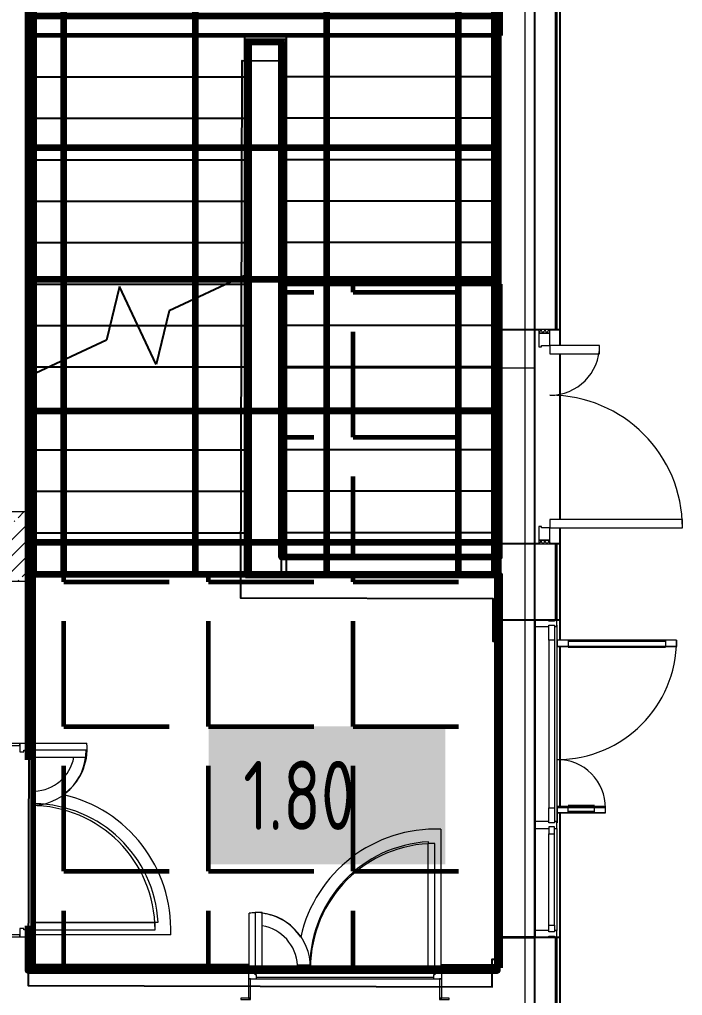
# Model space of a CAD drawing. Header units: millimetres. Extents: x -164500 to 426394, y -23753 to 102118.
# Drawn here: x 121413 to 126213, y 10264 to 17329 of the extents above; entities that cross this region are included whole.
import ezdxf

# ---------------------------------------------------------------- set-up
doc = ezdxf.new("R2010")
doc.units = ezdxf.units.MM
for name, color, linetype, lineweight in [('284 стык. профилей', 1, 'Continuous', 120), ('336 лестницы', 150, 'Continuous', 120), ('374 ПК-4', 211, 'Continuous', 120), ('469 плитка КР10 лестницы', 130, 'Continuous', 60), ('474 плитка КР-1.1 лестницы', 150, 'Continuous', 60), ('A-DETL-GENF', 7, 'Continuous', 9), ('A-DOOR-2', 7, 'Continuous', 5), ('A-DOOR-FRAM-2', 7, 'Continuous', 5), ('A-FLOR', 7, 'Continuous', 9), ('A-GLAZ', 7, 'Continuous', 9), ('A-GLAZ-1', 7, 'Continuous', 5), ('A-GLAZ-CWMG', 7, 'Continuous', 9), ('A-GLAZ-CWMG-1', 7, 'Continuous', 20), ('S-COLS-1', 7, 'Continuous', 5), ('Оси', 7, 'Continuous', 9)]:
    doc.layers.add(name, color=color, linetype=linetype, lineweight=lineweight)
doc.layers.add('A-DOOR-1', color=7, linetype='Continuous', lineweight=5, true_color=0xc0c0c0)
doc.layers.add('A-DOOR-FRAM-1', color=7, linetype='Continuous', lineweight=5, true_color=0xc0c0c0)
doc.styles.add('СПДС', font='ГОСТ тип А.ttf', dxfattribs={"width": 0.9})
pattern_1 = [(0, (205553.1, 26879), (0, 1047.75), [762, -285.75]), (90, (205553.1, 26879), (-1047.75, 6e-14), [762, -285.75])]

# ---------------------------------------------------------------- blocks, each defined once
blk = doc.blocks.new('110_Дверь_СКБ_2Ст - Д-5_п_ Из игровой в коридор-32679362-Объем проектирования 1 этажа')
at = {"layer": 'A-DOOR-1'}
for p, q in [((662.5, 1010), (612.5, 1010)), ((612.5, 1010), (612.5, 110)), ((662.5, 110), (662.5, 1010)), ((-637.5, 510), (-637.5, 110)), ((-587.5, 510), (-637.5, 510)), ((-587.5, 110), (-587.5, 510)), ((-637.5, 110), (-587.5, 110)), ((612.5, 110), (662.5, 110))]:
    blk.add_line(p, q, dxfattribs=at)
for centre, radius, start, end in [((662.5, 110), 900, 90, 180), ((-637.5, 110), 400, 360, 90)]:
    blk.add_arc(centre, radius, start, end, dxfattribs=at)
at = {"layer": 'A-DOOR-FRAM-1'}
for p, q in [((-672.5, 118), (-742.5, 118)), ((-742.5, 118), (-742.5, 110)), ((-742.5, 110), (-672.5, 110)), ((-637.5, 110), (-687.5, 110)), ((-687.5, 110), (-687.5, 30)), ((-672.5, 110), (-672.5, 118)), ((-637.5, 60), (-637.5, 110)), ((662.5, 110), (662.5, 60)), ((712.5, 110), (662.5, 110)), ((767.5, 118), (697.5, 118)), ((697.5, 118), (697.5, 110)), ((697.5, 110), (767.5, 110)), ((712.5, 30), (712.5, 110)), ((767.5, 110), (767.5, 118)), ((-687.5, 30), (-627.5, 30)), ((-672.5, 30), (-687.5, 30)), ((-687.5, 30), (-687.5, -110)), ((-672.5, -110), (-672.5, 30)), ((-627.5, 60), (-637.5, 60)), ((-627.5, 30), (-627.5, 60)), ((662.5, 60), (652.5, 60)), ((652.5, 60), (652.5, 30)), ((652.5, 30), (712.5, 30)), ((712.5, 30), (697.5, 30)), ((697.5, 30), (697.5, -110)), ((712.5, -110), (712.5, 30)), ((-672.5, -110), (-742.5, -110)), ((-742.5, -110), (-742.5, -118)), ((-742.5, -118), (-672.5, -118)), ((-687.5, -110), (-672.5, -110)), ((-672.5, -118), (-672.5, -110)), ((697.5, -110), (712.5, -110)), ((767.5, -110), (697.5, -110)), ((697.5, -110), (697.5, -118)), ((697.5, -118), (767.5, -118)), ((767.5, -118), (767.5, -110))]:
    blk.add_line(p, q, dxfattribs=at)
blk = doc.blocks.new('110_Дверь_СКБ_2Ст - Д-1_л_Лестничная клетка EIS60 2-V69-Объем проектирования 1 этажа')
at = {"layer": 'A-DOOR-1'}
for p, q in [((662.5, 1010), (612.5, 1010)), ((612.5, 1010), (612.5, 110)), ((662.5, 110), (662.5, 1010)), ((-637.5, 510), (-637.5, 110)), ((-587.5, 510), (-637.5, 510)), ((-587.5, 110), (-587.5, 510)), ((-637.5, 110), (-587.5, 110)), ((612.5, 110), (662.5, 110))]:
    blk.add_line(p, q, dxfattribs=at)
for centre, radius, start, end in [((662.5, 110), 900, 90, 180), ((-637.5, 110), 400, 360, 90)]:
    blk.add_arc(centre, radius, start, end, dxfattribs=at)
at = {"layer": 'A-DOOR-FRAM-1'}
for p, q in [((-672.5, 118), (-742.5, 118)), ((-742.5, 118), (-742.5, 110)), ((-742.5, 110), (-672.5, 110)), ((-637.5, 110), (-687.5, 110)), ((-687.5, 110), (-687.5, 30)), ((-672.5, 110), (-672.5, 118)), ((-637.5, 60), (-637.5, 110)), ((662.5, 110), (662.5, 60)), ((712.5, 110), (662.5, 110)), ((767.5, 118), (697.5, 118)), ((697.5, 118), (697.5, 110)), ((697.5, 110), (767.5, 110)), ((712.5, 30), (712.5, 110)), ((767.5, 110), (767.5, 118)), ((-687.5, 30), (-627.5, 30)), ((-672.5, 30), (-687.5, 30)), ((-687.5, 30), (-687.5, -110)), ((-672.5, -110), (-672.5, 30)), ((-627.5, 60), (-637.5, 60)), ((-627.5, 30), (-627.5, 60)), ((662.5, 60), (652.5, 60)), ((652.5, 60), (652.5, 30)), ((652.5, 30), (712.5, 30)), ((712.5, 30), (697.5, 30)), ((697.5, 30), (697.5, -110)), ((712.5, -110), (712.5, 30)), ((-672.5, -110), (-742.5, -110)), ((-742.5, -110), (-742.5, -118)), ((-742.5, -118), (-672.5, -118)), ((-687.5, -110), (-672.5, -110)), ((-672.5, -118), (-672.5, -110)), ((697.5, -110), (712.5, -110)), ((767.5, -110), (697.5, -110)), ((697.5, -110), (697.5, -118)), ((697.5, -118), (767.5, -118)), ((767.5, -118), (767.5, -110))]:
    blk.add_line(p, q, dxfattribs=at)
blk = doc.blocks.new('110_Дверь_СКБ_2Ст_Наружная - ДН-3_1_л__ Двухстворчатая 1200 х2900 из подвала EI30-23667726-Объем проектирования 1 этажа')
at = {"layer": 'A-DOOR-2'}
h = blk.add_hatch(dxfattribs=at)
h.set_pattern_fill('FP_165', color=256, style=0, pattern_type=2)
h.set_pattern_definition([(135, (1526.41, 143.685), (-14.14214, -14.14214), []), (225, (1526.41, 143.685), (14.14214, -14.14214), [])])
h.paths.add_polyline_path([(794.5, -31), (794.5, 29), (769.5, 29), (769.9, -51), (794.5, -51)])
at = {"layer": 'A-DOOR-FRAM-2'}
h = blk.add_hatch(dxfattribs=at)
h.set_pattern_fill('FP_166', color=256, style=0, pattern_type=2)
h.set_pattern_definition([(45, (-596.384, 143.685), (-14.1421, 14.1421), []), (135, (-596.384, 143.685), (-14.1421, -14.1421), [])])
h.paths.add_polyline_path([(-730.5, -31), (-730.5, 29), (-755.5, 29), (-755.5, -51), (-730.5, -51)])
at = {"layer": 'A-DOOR-1'}
for p, q in [((679.5, 989), (619.5, 989)), ((619.5, 989), (619.5, 29)), ((679.5, 29), (679.5, 989)), ((-640.5, 389), (-640.5, 29)), ((-580.5, 389), (-640.5, 389)), ((-580.5, 29), (-580.5, 389)), ((-640.5, 29), (-580.5, 29)), ((619.5, 29), (679.5, 29))]:
    blk.add_line(p, q, dxfattribs=at)
for centre, radius, start, end in [((679.5, 29), 960, 90, 180), ((-640.5, 29), 360, 0, 90)]:
    blk.add_arc(centre, radius, start, end, dxfattribs=at)
at = {"layer": 'A-DOOR-FRAM-1'}
for p, q in [((-730.5, 29), (-755.5, 29)), ((-755.5, 29), (-755.5, -51)), ((-640.5, 29), (-730.5, 29)), ((-730.5, 29), (-730.5, -51)), ((-730.5, -51), (-730.5, 29)), ((-640.5, -31), (-640.5, 29)), ((679.5, 29), (679.5, -31)), ((769.5, 29), (679.5, 29)), ((769.5, -51), (769.5, 29)), ((794.5, 29), (769.5, 29)), ((769.5, 29), (769.5, -51)), ((794.5, -51), (794.5, 29)), ((-755.5, -51), (-730.5, -51)), ((-730.5, -51), (-630.5, -51)), ((-630.5, -31), (-640.5, -31)), ((-630.5, -51), (-630.5, -31)), ((679.5, -31), (669.5, -31)), ((669.5, -31), (669.5, -51)), ((669.5, -51), (769.5, -51)), ((769.5, -51), (794.5, -51))]:
    blk.add_line(p, q, dxfattribs=at)
blk = doc.blocks.new('PNS_Панель прямоугольная - Нр_Стекло - 40мм-24160822-Объем проектирования 1 этажа')
at = {"layer": 'A-GLAZ'}
for p, q in [((-380, 0), (-380, 40)), ((-380, 40), (-330, 40)), ((-330, 40), (-330, 0)), ((380, 40), (330, 40)), ((330, 40), (330, 0)), ((380, 0), (380, 40)), ((-330, 0), (-380, 0)), ((330, 0), (380, 0))]:
    blk.add_line(p, q, dxfattribs=at)
at = {"layer": 'A-GLAZ-1'}
for p, q in [((-330, 40), (330, 40)), ((-330, 0), (330, 0))]:
    blk.add_line(p, q, dxfattribs=at)
blk = doc.blocks.new('Прямоугольный импост - Импост структурный с накладкой - 160мм-23689442-Объем проектирования 1 этажа')
at = {"layer": 'A-GLAZ-CWMG'}
for p, q in [((125081, 11610), (125081, 10870)), ((125238, 11610), (125238, 10870))]:
    blk.add_line(p, q, dxfattribs=at)
blk = doc.blocks.new('Прямоугольный импост - Импост структурный с накладкой - 160мм-18691760-Объем проектирования 1 этажа')
at = {"layer": 'A-GLAZ-CWMG-1'}
for p, q in [((-50, 0), (-50, 17)), ((-50, 17), (0, 17)), ((0, 0), (-10, 0)), ((-10, 0), (-10, -40)), ((0, 17), (0, 0)), ((-50, -140), (-50, -40)), ((-10, -40), (0, -40)), ((0, -40), (0, -140)), ((0, -140), (-50, -140))]:
    blk.add_line(p, q, dxfattribs=at)
blk = doc.blocks.new('Дверь_Витражная_СКБ_2Ст - ВН-6-31912847-Объем проектирования 1 этажа')
at = {"layer": 'A-DETL-GENF'}
for p, q in [((-715, -20), (-715, -17)), ((-715, -17), (-715, -20)), ((-607, -20), (-715, -20)), ((-715, -20), (-607, -20)), ((-598, -20), (-643, -20)), ((-643, -370), (-643, -20)), ((-598, -20), (-643, -20)), ((-643, -20), (-643, -370)), ((-607, -17), (-607, -20)), ((-607, -20), (-607, -17)), ((-598, -370), (-598, -20)), ((-598, -370), (-598, -20)), ((562, -20), (607, -20)), ((562, -884), (562, -20)), ((562, -20), (562, -884)), ((607, -20), (562, -20)), ((607, -17), (607, -20)), ((607, -17), (607, -20)), ((607, -884), (607, -20)), ((607, -884), (607, -20)), ((607, -20), (715, -20)), ((607, -20), (715, -20)), ((715, -20), (715, -17)), ((715, -20), (715, -17)), ((-643, -100), (-598, -100)), ((-633, -290), (-633, -100)), ((-589, -290), (-589, -100)), ((553, -804), (553, -100)), ((607, -100), (562, -100)), ((597, -804), (597, -100)), ((-643, -290), (-598, -290)), ((-643, -370), (-598, -370)), ((-643, -370), (-598, -370)), ((607, -804), (562, -804)), ((607, -884), (562, -884)), ((562, -884), (607, -884))]:
    blk.add_line(p, q, dxfattribs=at)
at = {"layer": 'A-DOOR-1'}
for p, q in [((-715, 40), (-607, 40)), ((-715, 0), (-715, 40)), ((-607, 40), (-607, 0)), ((607, 40), (715, 40)), ((607, 0), (607, 40)), ((715, 40), (715, 0)), ((-607, 0), (-715, 0)), ((-607, -370), (-607, -20)), ((715, 0), (607, 0)), ((607, -884), (607, -20))]:
    blk.add_line(p, q, dxfattribs=at)
for centre, radius, start, end in [((-607, -20), 350, 270, 0), ((607, -20), 864, 180, 270)]:
    blk.add_arc(centre, radius, start, end, dxfattribs=at)
blk = doc.blocks.new('Прямоугольный импост - Импост структурный с накладкой - 160мм-23689444-Объем проектирования 1 этажа')
at = {"layer": 'A-GLAZ-CWMG'}
for p, q in [((125081, 13070), (125081, 11660)), ((125238, 13070), (125238, 11660)), ((125181, 12972), (125181, 11758)), ((125221, 12972), (125221, 11758))]:
    blk.add_line(p, q, dxfattribs=at)
blk = doc.blocks.new('Прямоугольный импост - Импост структурный с накладкой - 160мм-22960522-Объем проектирования 1 этажа')
at = {"layer": 'A-GLAZ-CWMG-1'}
for p, q in [((-25, 0), (-25, 17)), ((-25, 17), (25, 17)), ((25, 17), (25, 0)), ((-25, -140), (-25, -40)), ((25, -40), (25, -140)), ((25, -140), (-25, -140))]:
    blk.add_line(p, q, dxfattribs=at)
blk = doc.blocks.new('Прямоугольный импост - Импост структурный с накладкой - 160мм-18691766-Объем проектирования 1 этажа')
at = {"layer": 'A-GLAZ-CWMG-1'}
for p, q in [((0, 17), (-50, 17)), ((-50, 17), (-50, 0)), ((-10, -40), (-10, 0)), ((-10, 0), (0, 0)), ((0, 0), (0, 17)), ((-50, -40), (-50, -140)), ((0, -40), (-10, -40)), ((0, -140), (0, -40)), ((-50, -140), (0, -140))]:
    blk.add_line(p, q, dxfattribs=at)
blk = doc.blocks.new('BSC_Колонна _Прямоугольная - 500х500-22291386-Объем проектирования 1 этажа')
at = {"layer": 'S-COLS-1'}
h = blk.add_hatch(dxfattribs=at)
h.set_pattern_fill('FP_171', color=256, style=0, pattern_type=2)
h.set_pattern_definition([(45, (-121180, -13650), (-114.04925, 114.04925), []), (45, (-121065.95, -13650), (-114.04925, 114.04925), [201.613, -40.323, 6.706, -33.617])])
h.paths.add_polyline_path([(109, -250), (250, -250), (250, 250), (-250, 250), (-250, -250), (99.8, -250)])
for p, q in [((250, 250), (-250, 250)), ((-250, 250), (-250, -250)), ((250, -250), (250, 250)), ((-250, -250), (250, -250))]:
    blk.add_line(p, q, dxfattribs=at)

msp = doc.modelspace()

# ---------------------------------------------------------------- hatches: boundary and pattern name
at = {"layer": '336 лестницы'}
h = msp.add_hatch(dxfattribs=at)
h.set_pattern_fill('ANSI37', color=256, scale=300, angle=45)
h.set_pattern_definition([(90, (205553.1, 26879), (-952.5, 0), []), (180, (205553.1, 26879), (-6e-14, -952.5), [])])
h.paths.add_polyline_path([(121514.702, 13313.938), (124850.729, 13313.938), (124850.729, 18276.438), (121514.702, 18276.438)])
at = {"layer": '469 плитка КР10 лестницы'}
h = msp.add_hatch(dxfattribs=at)
h.set_pattern_fill('ANGLE', color=256, scale=150)
h.set_pattern_definition(pattern_1)
h.paths.add_polyline_path([(124894.702, 15413.938), (123319.702, 15413.938), (123319.702, 13433.938), (124894.702, 13433.938)])
h = msp.add_hatch(dxfattribs=at)
h.set_pattern_fill('ANGLE', color=256, scale=150)
h.set_pattern_definition(pattern_1)
h.paths.add_polyline_path([(124894.702, 10463.938), (121515.702, 10463.938), (121515.702, 13313.938), (124894.702, 13313.938)])
at = {"layer": '474 плитка КР-1.1 лестницы'}
h = msp.add_hatch(dxfattribs=at)
h.set_pattern_fill('ANGLE', color=256, scale=150)
h.set_pattern_definition(pattern_1)
h.paths.add_polyline_path([(124894.702, 17213.938), (121494.702, 17213.938), (121494.702, 18713.938), (124894.702, 18713.938)])

# ---------------------------------------------------------------- linework, layer by layer
for p, q in [((125294.702, 15083.938), (125294.702, 21413.938)), ((125297.702, 15083.938), (125297.702, 21416.938)), ((125302.702, 15083.938), (125302.702, 21421.938)), ((125324.702, 21443.938), (125324.702, 14968.938)), ((125144.702, 8763.982), (125144.702, 21263.938)), ((121494.702, 18713.938), (121494.702, 17213.938)), ((121514.702, 16094.348), (121514.702, 18693.938)), ((121515.702, 16094.348), (121515.702, 18692.938)), ((124873.702, 18692.938), (124873.702, 15083.938)), ((124874.702, 18693.938), (124874.702, 15413.938)), ((124894.702, 18713.938), (124894.702, 15083.938)), ((124894.702, 17213.938), (124894.702, 18713.938)), ((121494.702, 13763.938), (121494.702, 18463.938)), ((121494.702, 17213.938), (123044.702, 17213.938)), ((121494.702, 15413.938), (121494.702, 17213.938)), ((121494.702, 17213.938), (123044.702, 17213.938)), ((121514.702, 17213.938), (123044.702, 17213.938)), ((121514.702, 17213.938), (123044.702, 17213.938)), ((123044.702, 17213.938), (123344.702, 17213.938)), ((123044.702, 15475.326), (123044.702, 17213.938)), ((123044.702, 17213.938), (123344.702, 17213.938)), ((123044.702, 16913.938), (123044.702, 17213.938)), ((123048.702, 17184.938), (123340.702, 17184.938)), ((123048.702, 17184.938), (123048.702, 13293.938)), ((123049.702, 17184.938), (123049.702, 17183.938)), ((123339.702, 17183.938), (123049.702, 17183.938)), ((123049.702, 13292.938), (123049.702, 17183.938)), ((123340.702, 17183.938), (123339.702, 17183.938)), ((123339.702, 17183.938), (123339.702, 17163.938)), ((123340.702, 17184.938), (123340.702, 13453.938)), ((124894.702, 17213.938), (123344.702, 17213.938)), ((123344.702, 17213.938), (123344.702, 13313.938)), ((124894.702, 17213.938), (123344.702, 17213.938)), ((124874.702, 17213.938), (123344.702, 17213.938)), ((123344.702, 17213.938), (123344.702, 16913.938)), ((124874.702, 17213.938), (123344.702, 17213.938)), ((124894.702, 17213.938), (124894.702, 13313.938)), ((123069.702, 17163.938), (123069.702, 13313.938)), ((123319.702, 17163.938), (123069.702, 17163.938)), ((123319.702, 13433.938), (123319.702, 17163.938)), ((123339.702, 17163.938), (123339.702, 13453.938)), ((121494.702, 16913.938), (123044.702, 16913.938)), ((121494.702, 16913.938), (123044.702, 16913.938)), ((121514.702, 16913.938), (123044.702, 16913.938)), ((121514.702, 16913.938), (123044.702, 16913.938)), ((123044.702, 16613.938), (123044.702, 16913.938)), ((124894.702, 16913.938), (123344.702, 16913.938)), ((124894.702, 16913.938), (123344.702, 16913.938)), ((123344.702, 16913.938), (123344.702, 16613.938)), ((124874.702, 16913.938), (123344.702, 16913.938)), ((124874.702, 16913.938), (123344.702, 16913.938)), ((121494.702, 16613.938), (123044.702, 16613.938)), ((121494.702, 16613.938), (123044.702, 16613.938)), ((121514.702, 16613.938), (123044.702, 16613.938)), ((121514.702, 16613.938), (123044.702, 16613.938)), ((123044.702, 16313.938), (123044.702, 16613.938)), ((124894.702, 16613.938), (123344.702, 16613.938)), ((124894.702, 16613.938), (123344.702, 16613.938)), ((123344.702, 16613.938), (123344.702, 16313.938)), ((124874.702, 16613.938), (123344.702, 16613.938)), ((124874.702, 16613.938), (123344.702, 16613.938)), ((121494.702, 16313.938), (123044.702, 16313.938)), ((121494.702, 16313.938), (123044.702, 16313.938)), ((121514.702, 16313.938), (123044.702, 16313.938)), ((121514.702, 16313.938), (123044.702, 16313.938)), ((123044.702, 16013.938), (123044.702, 16313.938)), ((124894.702, 16313.938), (123344.702, 16313.938)), ((124894.702, 16313.938), (123344.702, 16313.938)), ((123344.702, 16313.938), (123344.702, 16013.938)), ((124874.702, 16313.938), (123344.702, 16313.938)), ((124874.702, 16313.938), (123344.702, 16313.938)), ((121514.702, 16085.016), (121514.702, 16094.348)), ((121514.702, 16094.348), (121515.702, 16094.348)), ((121515.702, 16085.016), (121514.702, 16085.016)), ((121514.702, 16085.016), (121514.702, 12113.938)), ((121515.702, 16094.348), (121515.702, 16085.016)), ((121515.702, 13612.366), (121515.702, 16085.016)), ((121494.702, 16013.938), (123044.702, 16013.938)), ((121494.702, 16013.938), (123044.702, 16013.938)), ((121514.298, 16013.938), (123044.702, 16013.938)), ((121514.298, 16013.938), (123044.702, 16013.938)), ((123044.702, 15713.938), (123044.702, 16013.938)), ((124894.702, 16013.938), (123344.702, 16013.938)), ((124894.702, 16013.938), (123344.702, 16013.938)), ((123344.702, 16013.938), (123344.702, 15713.938)), ((124874.702, 16013.938), (123344.702, 16013.938)), ((124874.702, 16013.938), (123344.702, 16013.938)), ((121494.702, 15713.938), (123044.702, 15713.938)), ((121494.702, 15713.938), (123044.702, 15713.938)), ((121514.702, 15713.938), (123044.702, 15713.938)), ((121514.702, 15713.938), (123044.702, 15713.938)), ((123044.702, 15475.326), (123044.702, 15713.938)), ((124894.702, 15713.938), (123344.702, 15713.938)), ((124894.702, 15713.938), (123344.702, 15713.938)), ((123344.702, 15713.938), (123344.702, 15413.938)), ((124874.702, 15713.938), (123344.702, 15713.938)), ((124874.702, 15713.938), (123344.702, 15713.938)), ((123044.702, 15475.326), (122496.279, 15219.592)), ((123044.702, 15413.938), (123044.702, 15475.326)), ((121494.702, 15413.938), (122913.054, 15413.938)), ((121494.702, 15413.938), (122913.054, 15413.938)), ((121514.702, 15413.938), (122913.054, 15413.938)), ((121514.702, 15413.938), (122913.054, 15413.938)), ((122913.054, 15413.938), (123044.702, 15413.938)), ((122913.054, 15413.938), (123044.702, 15413.938)), ((123044.702, 15113.938), (123044.702, 15413.938)), ((124894.702, 15413.938), (123344.702, 15413.938)), ((124894.702, 15413.938), (123344.702, 15413.938)), ((124874.702, 15413.938), (123344.702, 15413.938)), ((122137.634, 15397.159), (122043.125, 15008.283)), ((122401.77, 14830.717), (122137.634, 15397.159)), ((122496.279, 15219.592), (122401.77, 14830.717)), ((121514.702, 15113.938), (122068.802, 15113.938)), ((121514.702, 15113.938), (122068.802, 15113.938)), ((121514.702, 15113.938), (122068.802, 15113.938)), ((121514.702, 15113.938), (122068.802, 15113.938)), ((122068.802, 15113.938), (122269.702, 15113.938)), ((122068.802, 15113.938), (122269.702, 15113.938)), ((122269.702, 15113.938), (122470.601, 15113.938)), ((122269.702, 15113.938), (122470.601, 15113.938)), ((122269.702, 15113.938), (122470.601, 15113.938)), ((122269.702, 15113.938), (122470.601, 15113.938)), ((122470.601, 15113.938), (123044.702, 15113.938)), ((122470.601, 15113.938), (123044.702, 15113.938)), ((123044.702, 14813.938), (123044.702, 15113.938)), ((124894.702, 15113.938), (123344.702, 15113.938)), ((124894.702, 15113.938), (123344.702, 15113.938)), ((124873.702, 15083.938), (124874.702, 15083.938)), ((124874.702, 15083.938), (125172.702, 15083.938)), ((125252.702, 15083.938), (125294.702, 15083.938)), ((125294.702, 15083.938), (125302.702, 15083.938)), ((125302.702, 15083.938), (125324.702, 15083.938)), ((122043.125, 15008.283), (121494.702, 14752.549)), ((125324.702, 14908.938), (125324.702, 13708.938)), ((121514.702, 14813.938), (121626.35, 14813.938)), ((121514.702, 14813.938), (121626.35, 14813.938)), ((121514.702, 14813.938), (121626.35, 14813.938)), ((121514.702, 14813.938), (121626.35, 14813.938)), ((121626.35, 14813.938), (123044.702, 14813.938)), ((121626.35, 14813.938), (123044.702, 14813.938)), ((123044.702, 14513.938), (123044.702, 14813.938)), ((124894.702, 14813.938), (123344.702, 14813.938)), ((124894.702, 14813.938), (123344.702, 14813.938)), ((121514.702, 14513.938), (123044.702, 14513.938)), ((121514.702, 14513.938), (123044.702, 14513.938)), ((123044.702, 14213.938), (123044.702, 14513.938)), ((124894.702, 14513.938), (123344.702, 14513.938)), ((124894.702, 14513.938), (123344.702, 14513.938)), ((121514.702, 14213.938), (123044.702, 14213.938)), ((121514.702, 14213.938), (123044.702, 14213.938)), ((123044.702, 13913.938), (123044.702, 14213.938)), ((124894.702, 14213.938), (123344.702, 14213.938)), ((124894.702, 14213.938), (123344.702, 14213.938)), ((121514.702, 13913.938), (123044.702, 13913.938)), ((121514.702, 13913.938), (123044.702, 13913.938)), ((123044.702, 13613.938), (123044.702, 13913.938)), ((124894.702, 13913.938), (123344.702, 13913.938)), ((124894.702, 13913.938), (123344.702, 13913.938)), ((125324.702, 13648.938), (125324.702, 12835.938)), ((121514.702, 13613.938), (123044.702, 13613.938)), ((121514.702, 13613.938), (123044.702, 13613.938)), ((121515.702, 13613.938), (121514.702, 13613.938)), ((121514.702, 13612.366), (121515.702, 13612.366)), ((121515.702, 13612.366), (121515.702, 12088.938)), ((123044.702, 13313.938), (123044.702, 13613.938)), ((124894.702, 13613.938), (123344.702, 13613.938)), ((124894.702, 13613.938), (123344.702, 13613.938)), ((124874.702, 13533.938), (124873.702, 13533.938)), ((124873.702, 13533.938), (124873.702, 12983.938)), ((125172.702, 13533.938), (124874.702, 13533.938)), ((124874.702, 12983.938), (124874.702, 13533.938)), ((124894.702, 13313.938), (124894.702, 13533.938)), ((125294.702, 13533.938), (125252.702, 13533.938)), ((125302.702, 13533.938), (125294.702, 13533.938)), ((125294.702, 12983.938), (125294.702, 13533.938)), ((125297.702, 12983.938), (125297.702, 13533.938)), ((125302.702, 12983.938), (125302.702, 13533.938)), ((125324.702, 13533.938), (125302.702, 13533.938)), ((124894.702, 13433.938), (123319.702, 13433.938)), ((124874.702, 13454.938), (123339.702, 13454.938)), ((123339.702, 13453.938), (123340.702, 13453.938)), ((123344.702, 13453.938), (123340.702, 13453.938)), ((121514.702, 13313.938), (123044.702, 13313.938)), ((121514.702, 13313.938), (123044.702, 13313.938)), ((123048.702, 13292.938), (123048.702, 13293.938)), ((123048.702, 13293.938), (123049.702, 13293.938)), ((123049.702, 13292.938), (123048.702, 13292.938)), ((123049.702, 13293.938), (124874.702, 13293.938)), ((123049.702, 13292.938), (124874.702, 13292.938)), ((123069.702, 13313.938), (124894.702, 13313.938)), ((124894.702, 13313.938), (123344.702, 13313.938)), ((124894.702, 12983.938), (124894.702, 13313.938)), ((121494.702, 12576.441), (121494.702, 13263.938)), ((121515.702, 13014.438), (121514.702, 13014.438)), ((121515.702, 13013.938), (121514.702, 13013.938)), ((124873.702, 12983.938), (124874.702, 12983.938)), ((124874.702, 12983.938), (125294.702, 12983.938)), ((125294.702, 12983.938), (125302.702, 12983.938)), ((125302.702, 12983.938), (125324.702, 12983.938)), ((125324.702, 12790.938), (125324.702, 11630.938)), ((121502.702, 12113.938), (121514.702, 12113.938)), ((121514.702, 12088.938), (121514.702, 12113.938)), ((121514.702, 12088.938), (121515.702, 12088.938)), ((121514.702, 12038.938), (121514.702, 12088.503)), ((121515.702, 12088.206), (121515.702, 12038.938)), ((121514.702, 10788.938), (121514.702, 11988.938)), ((121515.702, 11988.938), (121515.702, 10788.938)), ((125324.702, 11585.938), (125324.702, -416.062)), ((121514.702, 10704.944), (121514.702, 10738.938)), ((121514.702, 10663.938), (121514.702, 10703.713)), ((121515.702, 10688.938), (121514.702, 10688.938)), ((121515.702, 10738.938), (121515.702, 10705.042)), ((121515.702, 10703.713), (121515.702, 10483.938)), ((124874.702, 10684.938), (124873.702, 10684.938)), ((124873.702, 10684.938), (124873.702, 10484.938)), ((124874.702, 10683.938), (124873.702, 10683.938)), ((124894.702, 10684.938), (124874.702, 10684.938)), ((124874.702, 10483.938), (124874.702, 10684.938)), ((125144.702, 10684.938), (124894.702, 10684.938)), ((124894.702, 10463.938), (124894.702, 10683.938)), ((124894.702, 10683.938), (125144.702, 10683.938)), ((125294.702, 10683.938), (125144.702, 10683.938)), ((125302.702, 10683.938), (125294.702, 10683.938)), ((125294.702, 8763.982), (125294.702, 10683.938)), ((125297.702, 8763.982), (125297.702, 10683.938)), ((125302.702, 8763.982), (125302.702, 10683.938)), ((125324.702, 10683.938), (125302.702, 10683.938)), ((121494.702, 10463.938), (121494.702, 10633.938)), ((121514.702, 10663.938), (121502.702, 10663.938)), ((121514.702, 10663.938), (121514.702, 10483.938)), ((123014.702, 10463.938), (121494.702, 10463.938)), ((123044.702, 10483.938), (121514.702, 10483.938)), ((121514.702, 10483.938), (121515.702, 10483.938)), ((123069.702, 10484.938), (121515.702, 10484.938)), ((121515.702, 10483.938), (123044.702, 10483.938)), ((121515.702, 10483.938), (121515.702, 10483.938)), ((123044.702, 10471.938), (123044.702, 10483.938)), ((123044.702, 10483.938), (123069.702, 10483.938)), ((123069.702, 10483.938), (123069.702, 10484.938)), ((124469.702, 10484.938), (124469.702, 10483.938)), ((124469.702, 10484.938), (124864.202, 10484.938)), ((124469.702, 10483.938), (124494.702, 10483.938)), ((124494.702, 10483.938), (124494.702, 10471.938)), ((124873.702, 10483.938), (124494.702, 10483.938)), ((124494.702, 10483.938), (124873.702, 10483.938)), ((124894.702, 10463.938), (124524.702, 10463.938)), ((124873.702, 10484.938), (124864.202, 10484.938)), ((124864.202, 10483.938), (124864.202, 10484.938)), ((124873.702, 10483.938), (124873.702, 10484.938)), ((124873.702, 10483.938), (124874.702, 10483.938)), ((124873.702, 10483.938), (124874.702, 10483.938))]:
    msp.add_line(p, q)
at = {"flags": 128}
for points in [[(121494.861, 18125.824), (121485.046, 13944.746), (121484.046, 13944.748), (121484.041, 13942.489), (121485.041, 13942.486), (121476.573, 10335.346), (124834.564, 10327.463), (124835.033, 10527.463), (124856.033, 10527.413), (124861.43, 12826.407), (124841.43, 12826.454), (124842.156, 13135.453), (123016.161, 13139.739), (123025.297, 17031.729), (123317.296, 17031.043), (123308.54, 13301.053), (124862.536, 13297.406), (124862.575, 13313.938)], [(124862.856, 13433.938), (124866.36, 14926.401), (124846.36, 14926.448), (124849.717, 16356.606), (124848.717, 16356.609), (124852.851, 18117.942)]]:
    msp.add_lwpolyline(points, dxfattribs=at)
at = {"layer": '284 стык. профилей'}
msp.add_lwpolyline([(123057.702, 10453.938), (124427.582, 10453.938)], dxfattribs=at)
at = {"layer": '336 лестницы'}
msp.add_lwpolyline([(121514.702, 13313.938), (124850.729, 13313.938), (124850.729, 18276.438), (121514.702, 18276.438)], close=True, dxfattribs=at)
at = {"layer": '374 ПК-4'}
for points in [[(121473.702, 10768.938), (121473.702, 10443.938), (124873.702, 10443.938), (124873.702, 18693.938), (121473.702, 18693.938), (121473.702, 11968.938)], [(124862.856, 13433.938), (123308.861, 13437.586), (123308.861, 17163.938), (123069.702, 17163.938), (123069.702, 13313.938), (124862.565, 13309.729)]]:
    msp.add_lwpolyline(points, dxfattribs=at)
at = {"layer": '469 плитка КР10 лестницы'}
for points in [[(124894.702, 15413.938), (123319.702, 15413.938), (123319.702, 13433.938), (124894.702, 13433.938)], [(124894.702, 10463.938), (121515.702, 10463.938), (121515.702, 13313.938), (124894.702, 13313.938)]]:
    msp.add_lwpolyline(points, close=True, dxfattribs=at)
at = {"layer": '474 плитка КР-1.1 лестницы'}
msp.add_lwpolyline([(124894.702, 17213.938), (121494.702, 17213.938), (121494.702, 18713.938), (124894.702, 18713.938)], close=True, dxfattribs=at)
at = {"layer": 'A-FLOR'}
for p, q in [((123339.702, 15413.938), (124874.702, 15413.938)), ((123344.702, 13453.938), (123344.702, 15413.938)), ((124874.702, 13533.938), (124874.702, 15413.938)), ((124894.702, 15083.938), (124894.702, 13533.938)), ((123339.702, 14808.72), (125144.702, 14808.72)), ((125144.702, 14808.72), (125144.702, 13533.938)), ((123044.702, 13613.938), (123049.702, 13613.938)), ((124874.702, 13453.938), (123344.702, 13453.938)), ((123049.702, 13313.938), (121514.702, 13313.938)), ((124894.702, 10683.938), (124894.702, 12983.938)), ((125144.702, 12983.938), (125144.702, 10683.938)), ((121494.702, 12113.938), (121494.702, 12576.441)), ((121505.196, 12038.938), (121505.196, 12091.32)), ((121505.196, 12091.32), (121899.618, 12091.32)), ((121494.702, 12038.938), (121494.702, 10738.938)), ((121522.196, 11652.213), (121522.196, 11742.643)), ((124463.463, 11467.722), (124463.463, 10471.938)), ((124373.463, 11363.938), (124373.463, 11377.015)), ((123075.856, 10471.938), (123075.856, 10859.889)), ((121502.196, 10788.938), (121502.196, 10793.713)), ((121502.196, 10793.713), (122416.743, 10793.713)), ((121502.196, 10703.938), (121502.196, 10738.938)), ((122507.45, 10703.713), (121502.702, 10703.713)), ((123119.702, 10465.467), (123084.702, 10465.467)), ((123514.964, 10482.467), (123424.533, 10482.467)), ((124419.702, 10462.467), (124373.463, 10462.467)), ((124409.702, 10393.938), (123129.702, 10393.938)), ((123129.702, 10383.938), (124409.702, 10383.938))]:
    msp.add_line(p, q, dxfattribs=at)
for centre, radius, start, end in [((121508.196, 12046.32), 394, 303.6219478, 6.5582456), ((121508.196, 12046.32), 394, 303.6219478, 6.5582456), ((121508.196, 12046.32), 304, 272.639555, 349.0768217), ((121508.196, 12046.32), 304, 272.639555, 349.0768217), ((121508.196, 10742.32), 1000, 357.7874099, 77.3989008), ((121508.196, 10742.32), 1000, 357.7874099, 77.3989008), ((121508.196, 10742.32), 910, 3.2375247, 89.1184917), ((121508.196, 10742.32), 910, 3.2375247, 89.1184917), ((124424.856, 10468.467), 1000, 87.7874099, 167.3989008), ((124424.856, 10468.467), 1000, 87.7874099, 167.3989008), ((124424.856, 10468.467), 910, 93.2375247, 179.1184917), ((124424.856, 10468.467), 910, 93.2375247, 179.1184917), ((123120.856, 10468.467), 394, 90.1714643, 96.5582456), ((123120.856, 10468.467), 394, 90.1714643, 96.5582456), ((123120.856, 10468.467), 394, 33.6219478, 82.8568788), ((123120.856, 10468.467), 394, 33.6219478, 82.8568788), ((123120.856, 10468.467), 304, 2.639555, 80.7387289), ((123120.856, 10468.467), 304, 2.639555, 80.7387289)]:
    msp.add_arc(centre, radius, start, end, dxfattribs=at)
at = {"layer": 'Оси'}
msp.add_lwpolyline([(125074.702, -2042.321), (125074.702, 2957.679), (125074.702, 16779.035), (125074.702, 21779.035)], dxfattribs=at)

# ---------------------------------------------------------------- block references
for name, p, rotation in [('110_Дверь_СКБ_2Ст_Наружная - ДН-3_1_л__ Двухстворчатая 1200 х2900 из подвала EI30-23667726-Объем проектирования 1 этажа', (125223.702, 14328.438), 269.9999999999999), ('Дверь_Витражная_СКБ_2Ст - ВН-6-31912847-Объем проектирования 1 этажа', (125285.702, 12228.938), 89.99999999999957), ('110_Дверь_СКБ_2Ст - Д-1_л_Лестничная клетка EIS60 2-V69-Объем проектирования 1 этажа', (121384.702, 11401.438), 269.9999999999999), ('Прямоугольный импост - Импост структурный с накладкой - 160мм-18691766-Объем проектирования 1 этажа', (125285.702, 10683.938), 269.9999999999995)]:
    msp.add_blockref(name, p, dxfattribs=dict(rotation=rotation))
for name, p in [('BSC_Колонна _Прямоугольная - 500х500-22291386-Объем проектирования 1 этажа', (121244.702, 13513.938)), ('Прямоугольный импост - Импост структурный с накладкой - 160мм-23689444-Объем проектирования 1 этажа', (64.702, -136.062)), ('Прямоугольный импост - Импост структурный с накладкой - 160мм-23689442-Объем проектирования 1 этажа', (64.702, -136.062)), ('110_Дверь_СКБ_2Ст - Д-5_п_ Из игровой в коридор-32679362-Объем проектирования 1 этажа', (123757.202, 10353.938))]:
    msp.add_blockref(name, p)
at = {"extrusion": (0, 0, -1), "rotation": 90.00000000000044}
for name, p in [('Прямоугольный импост - Импост структурный с накладкой - 160мм-18691760-Объем проектирования 1 этажа', (-125285.702, 12983.938)), ('Прямоугольный импост - Импост структурный с накладкой - 160мм-22960522-Объем проектирования 1 этажа', (-125285.702, 11498.938))]:
    msp.add_blockref(name, p, dxfattribs=at)
at = {"color": 3, "rotation": 89.99999999999957}
msp.add_blockref('PNS_Панель прямоугольная - Нр_Стекло - 40мм-24160822-Объем проектирования 1 этажа', (125285.702, 11103.938), dxfattribs=at)

# ---------------------------------------------------------------- texts
at = {"insert": (123032.909, 11962.468), "char_height": 500, "width": 1212.1515, "attachment_point": 1, "style": 'СПДС', "bg_fill": 1, "box_fill_scale": 1.5, "bg_fill_color": 7, "bg_fill_true_color": 16777215, "bg_fill_transparency": 0}
msp.add_mtext('1.80', dxfattribs=at)

doc.saveas('drawing.dxf')
